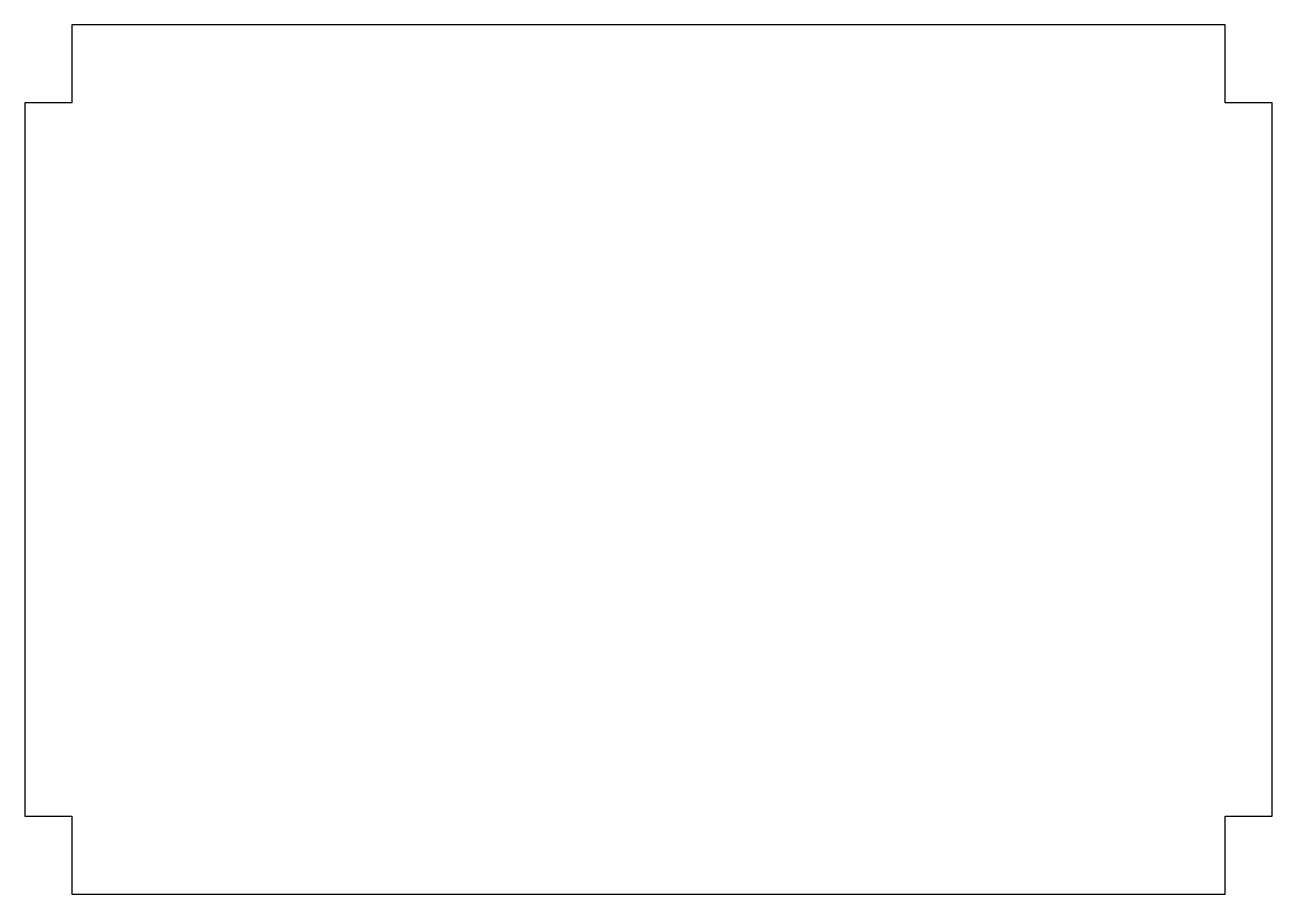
# Model space of a CAD drawing. Header units: inches. Extents: x -3.85 to 0.15, y -0.25 to 2.54.
import ezdxf

# ---------------------------------------------------------------- set-up
doc = ezdxf.new("R2010")
doc.units = ezdxf.units.IN
doc.header["$MEASUREMENT"] = 0

msp = doc.modelspace()

# ---------------------------------------------------------------- linework, layer by layer
msp.add_lwpolyline([(0.15, 0), (0.15, 2.2878), (0, 2.2878), (0, 2.5378), (-3.7, 2.5378), (-3.7, 2.2878), (-3.85, 2.2878), (-3.85, 0), (-3.7, 0), (-3.7, -0.25), (0, -0.25), (0, 0)], close=True)
msp.add_lwpolyline([(0.15, 0), (0.15, 2.2878), (0, 2.2878), (0, 2.5378), (-3.7, 2.5378), (-3.7, 2.2878), (-3.85, 2.2878), (-3.85, 0), (-3.7, 0), (-3.7, -0.25), (0, -0.25), (0, 0)], close=True)

doc.saveas('drawing.dxf')
